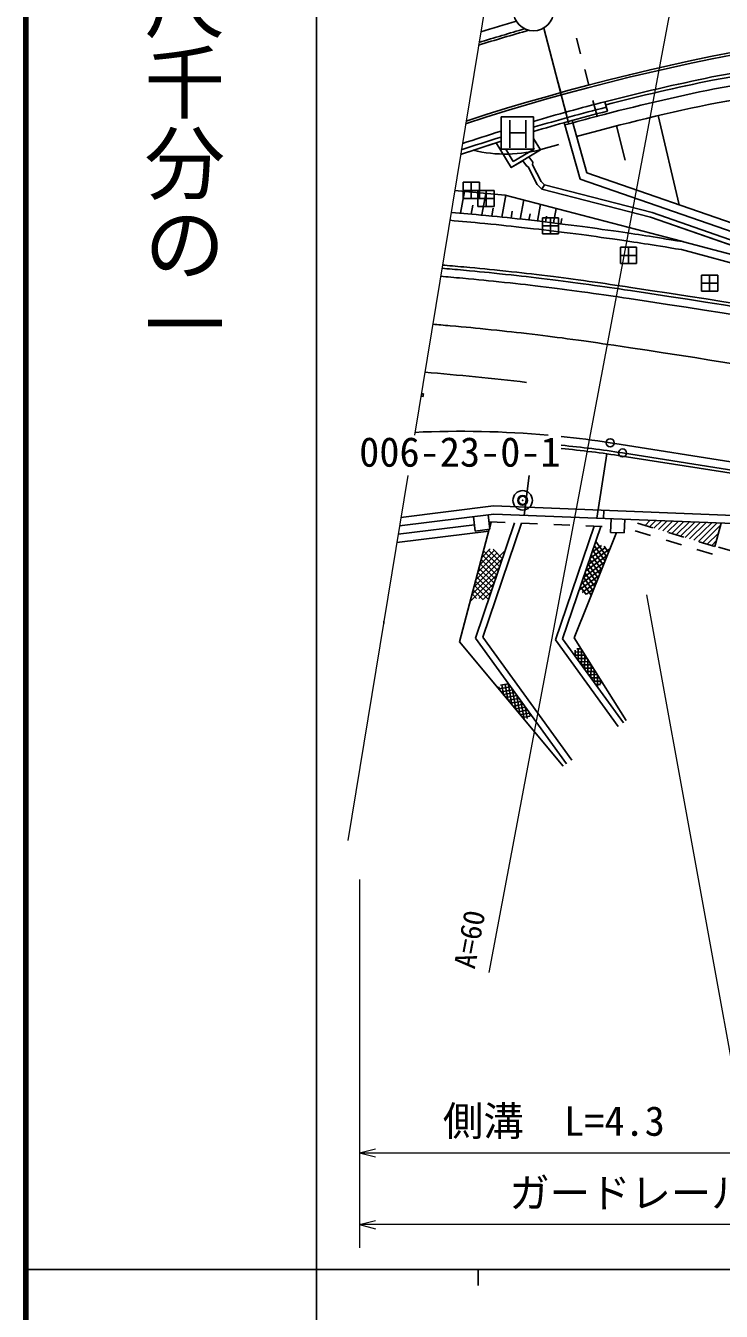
# Model space of a CAD drawing. Units: millimetres, scale not verified. Extents: x 40000 to 680000, y 20000 to 380000.
# Drawn here: x 40000 to 83040, y 202409 to 281989 of the extents above; entities that cross this region are included whole.
import ezdxf
from ezdxf.enums import TextEntityAlignment as Align

# ---------------------------------------------------------------- set-up
doc = ezdxf.new("R2010")
doc.units = ezdxf.units.MM
doc.header["$LTSCALE"] = 1000
doc.header["$PDMODE"] = 32
doc.header["$PDSIZE"] = 500
for name, color, linetype, lineweight in [('M-BGD', 7, 'Continuous', 25), ('M-BMK-OTRS', 5, 'Continuous', 25), ('M-BMK-ROW', 30, 'Continuous', 25), ('M-BMK-SRVR', 3, 'Continuous', 25), ('M-STR-HTXT', 7, 'Continuous', 13), ('M-STR-STR1', 1, 'Continuous', 25), ('M-STR-STRC', 7, 'Continuous', 25), ('M-TTL', 2, 'Continuous', 140), ('M-TTL-BAND', 7, 'Continuous', 25)]:
    doc.layers.add(name, color=color, linetype=linetype, lineweight=lineweight)
doc.styles.add('@ＭＳ ゴシック', font='')
doc.styles.add('ＭＳ ゴシック', font='')
doc.styles.get('@ＭＳ ゴシック').set_extended_font_data('@MS Gothic')
doc.styles.get('ＭＳ ゴシック').set_extended_font_data('MS Gothic')

msp = doc.modelspace()

# ---------------------------------------------------------------- linework, layer by layer
at = {"layer": 'M-BGD'}
for p, q in [((72087, 281717), (72053, 281847)), ((74334, 280252), (74079, 281219)), ((72596, 279782), (72342, 280749)), ((73105, 277848), (72850, 278815)), ((74842, 278317), (74588, 279285)), ((75351, 276383), (75097, 277350)), ((75990, 276705), (75838, 277285)), ((73613, 275914), (73359, 276881)), ((75381, 276391), (75321, 276375)), ((80438, 270896), (79144, 276424)), ((73328, 275990), (74302, 272500)), ((73809, 276124), (74713, 272886)), ((77099, 273666), (76557, 275792)), ((70045, 273205), (69115, 274740)), ((69410, 274832), (69418, 274819)), ((71418, 275014), (71852, 274300)), ((72021, 274362), (72984, 274631)), ((69703, 274349), (70172, 273574)), ((71852, 274300), (70045, 273205)), ((70172, 273574), (71464, 274357)), ((71138, 273867), (71377, 273535)), ((71464, 274357), (71418, 274433)), ((70751, 273633), (70987, 273306)), ((70987, 273306), (71094, 273247)), ((71094, 273247), (71652, 272163)), ((71377, 273535), (71361, 273385)), ((71361, 273385), (71898, 272340)), ((71898, 272340), (72099, 272133)), ((91054, 266675), (74302, 272500)), ((91191, 267157), (74713, 272886)), ((66540, 271784), (69672, 271505)), ((66906, 270386), (67156, 271729)), ((68229, 270272), (68478, 271612)), ((69457, 270142), (69710, 271502)), ((69672, 271505), (80575, 268657)), ((71652, 272163), (71930, 271876)), ((71930, 271876), (72101, 272137)), ((71930, 271876), (78667, 270135)), ((72101, 272137), (78754, 270423)), ((67567, 270329), (67669, 270878)), ((68845, 270218), (68933, 270690)), ((70601, 270020), (70821, 271205)), ((71666, 269899), (71859, 270934)), ((72658, 269783), (72825, 270682)), ((70029, 270082), (70110, 270514)), ((71134, 269960), (71206, 270350)), ((72162, 269841), (72228, 270197)), ((73119, 269724), (73181, 270055)), ((90836, 265904), (78667, 270135)), ((90918, 266193), (78754, 270423)), ((80575, 268657), (80711, 268611)), ((80660, 268622), (80711, 268611)), ((80711, 268611), (90854, 265900)), ((80582, 268128), (90735, 265414)), ((64599, 259043), (64451, 259050)), ((64476, 259199), (64607, 259193)), ((64603, 259118), (64599, 259043)), ((64607, 259193), (64603, 259118)), ((75335, 251506), (75963, 255486)), ((70839, 251684), (71146, 254141)), ((63134, 251022), (68970, 251757)), ((63219, 251537), (68949, 252259)), ((68729, 250827), (68614, 251713)), ((68949, 252259), (88540, 251486)), ((68970, 251757), (88520, 250986)), ((75772, 251990), (75752, 251490)), ((62965, 249993), (68652, 250709)), ((63050, 250508), (67770, 251102)), ((68681, 250821), (66838, 243853)), ((70254, 251206), (67835, 244074)), ((70671, 251190), (68280, 244141)), ((68672, 251269), (69671, 251229)), ((68798, 251264), (68714, 250945)), ((70670, 251190), (71669, 251151)), ((72669, 251111), (73668, 251072)), ((75168, 251013), (72777, 243964)), ((75585, 250996), (73222, 244031)), ((74667, 251032), (75666, 250993)), ((77037, 250594), (77070, 251438)), ((78664, 250436), (77707, 250724)), ((78808, 250915), (77851, 251203)), ((78324, 251061), (78646, 251376)), ((78599, 250978), (78991, 251362)), ((78873, 250895), (79337, 251349)), ((79148, 250812), (79682, 251335)), ((79423, 250729), (80028, 251321)), ((79698, 250647), (80374, 251308)), ((79973, 250564), (80719, 251294)), ((80248, 250481), (81065, 251280)), ((80523, 250398), (81410, 251267)), ((80798, 250315), (81756, 251253)), ((81073, 250233), (82101, 251240)), ((81348, 250150), (82447, 251226)), ((81623, 250067), (82793, 251212)), ((81898, 249984), (82998, 251062)), ((83037, 251203), (82638, 249761)), ((73936, 244095), (76560, 250612)), ((75958, 249116), (75280, 250069)), ((80579, 249859), (79622, 250147)), ((80723, 250338), (79766, 250626)), ((82638, 249761), (81681, 250049)), ((82173, 249901), (82865, 250579)), ((82448, 249819), (82731, 250096)), ((69683, 249522), (67855, 247697)), ((69153, 249331), (67977, 248157)), ((69009, 249526), (68098, 248617)), ((68746, 249602), (68220, 249077)), ((69246, 248233), (68258, 249222)), ((69332, 248486), (68329, 249490)), ((69417, 248739), (68620, 249538)), ((69503, 248992), (68915, 249581)), ((75986, 249185), (74669, 248248)), ((76151, 249597), (74799, 248634)), ((75875, 249694), (74928, 249020)), ((75639, 248325), (74997, 249227)), ((75627, 249812), (75058, 249406)), ((75745, 248589), (75092, 249508)), ((75852, 248852), (75186, 249788)), ((76064, 249380), (75791, 249763)), ((82494, 249282), (81537, 249571)), ((83825, 249444), (82859, 249702)), ((69336, 248499), (67612, 246778)), ((69510, 249011), (67733, 247238)), ((68988, 247474), (68046, 248418)), ((69074, 247727), (68117, 248686)), ((69160, 247980), (68187, 248954)), ((75654, 248361), (74410, 247476)), ((75820, 248773), (74540, 247862)), ((75321, 247534), (74715, 248385)), ((75427, 247797), (74809, 248665)), ((75533, 248061), (74903, 248946)), ((69162, 247988), (67490, 246318)), ((68731, 246715), (67833, 247614)), ((68817, 246968), (67904, 247882)), ((68902, 247221), (67975, 248150)), ((75488, 247949), (74281, 247090)), ((74998, 246748), (74426, 247552)), ((75322, 247537), (74428, 246901)), ((75098, 247020), (74527, 247823)), ((75198, 247292), (74621, 248104)), ((67897, 246533), (67620, 246811)), ((68309, 246460), (67691, 247078)), ((68632, 246476), (67762, 247346)), ((68989, 247476), (68044, 246533)), ((68815, 246964), (68332, 246481)), ((74677, 246786), (74338, 247262)), ((75156, 247125), (74703, 246803)), ((62167, 245126), (62153, 244981)), ((66838, 243853), (73260, 236150)), ((73463, 236297), (67835, 244074)), ((73787, 236532), (68280, 244141)), ((76656, 238604), (72777, 243964)), ((76980, 238838), (73222, 244031)), ((77164, 238971), (73936, 244095)), ((74487, 243220), (73954, 243224)), ((74614, 243020), (73982, 243024)), ((73992, 243335), (73989, 243014)), ((74361, 243421), (74104, 243422)), ((74740, 242819), (74126, 242824)), ((74192, 243445), (74187, 242738)), ((74391, 243373), (74384, 242462)), ((74588, 243060), (74582, 242187)), ((74786, 242747), (74779, 241911)), ((74866, 242619), (74280, 242623)), ((74993, 242418), (74413, 242422)), ((75119, 242218), (74557, 242222)), ((75245, 242017), (74700, 242021)), ((74983, 242434), (74977, 241635)), ((75180, 242121), (75175, 241359)), ((69880, 241248), (69382, 241164)), ((69464, 241201), (69573, 240557)), ((69666, 241205), (69823, 240273)), ((69855, 241283), (70077, 239969)), ((75372, 241817), (74844, 241820)), ((75498, 241616), (74988, 241620)), ((75624, 241416), (75131, 241419)), ((75572, 241216), (75275, 241219)), ((75377, 241807), (75372, 241104)), ((75575, 241494), (75573, 241243)), ((70011, 241067), (69268, 240942)), ((69286, 241058), (69315, 240882)), ((70141, 240887), (69410, 240764)), ((70272, 240707), (69552, 240585)), ((70402, 240526), (69693, 240407)), ((70533, 240346), (69857, 240232)), ((70119, 240918), (70330, 239664)), ((70383, 240554), (70584, 239360)), ((70664, 240166), (70005, 240055)), ((70794, 239985), (70153, 239877)), ((70925, 239805), (70301, 239700)), ((71055, 239625), (70449, 239522)), ((70645, 240197), (70838, 239056)), ((70911, 239824), (71033, 239101)), ((71186, 239444), (70597, 239345)), ((71210, 239246), (70745, 239167)), ((71175, 239459), (71206, 239272))]:
    msp.add_line(p, q, dxfattribs=at)
for points in [[(141307, 245825), (133411, 247145), (113655, 250260), (84021, 254932), (76454, 256125), (76165, 256170)], [(140403, 245527), (133333, 246651), (113577, 249766), (83943, 254438), (76931, 255543)], [(140373, 245329), (133302, 246454), (113546, 249568), (83912, 254240), (76900, 255346)], [(67706, 251598), (67821, 250709), (68729, 250827)], [(76226, 251471), (76193, 250627), (77037, 250594)]]:
    msp.add_lwpolyline(points, dxfattribs=at)
for centre in [(76165, 256170), (76931, 255543)]:
    msp.add_circle(centre, 250, dxfattribs=at)
for centre, radius, start, end in [((109812, 145339), 142500, 106.07308, 106.99846), ((106344, 144869), 136059, 96.01301, 100.10891), ((106342, 144882), 135846, 96.01064, 100.10693), ((106341, 144890), 135287, 96.00444, 100.10103), ((109810, 145348), 136240, 101.57938, 104.43936), ((109810, 145348), 136041, 101.57937, 104.43934), ((106341, 144889), 134414, 95.99488, 100.09145), ((109811, 145343), 135496, 101.57941, 104.73364), ((109812, 145338), 136250, 104.43922, 106.36724), ((109812, 145339), 135900, 104.43845, 106.41058), ((109813, 145333), 134630, 101.57946, 105.38951), ((109810, 145346), 135493, 104.72044, 105.60254), ((109812, 145338), 135650, 104.43795, 105.49392), ((109812, 145338), 136250, 107.24582, 108.30577), ((109812, 145338), 135650, 107.32453, 108.43849), ((109812, 145339), 135900, 107.29162, 108.38301), ((69688, 282702), 8660, 256.5761, 285.62389), ((52005, 101040), 160000, 83.18947, 85.45079), ((66932, 196885), 60000, 84.83687, 92.7196), ((66932, 196885), 60000, 81.14788, 84.0668), ((67588, 196275), 60000, 81.04106, 84.69614), ((67588, 196275), 59800, 81.04102, 84.67836)]:
    msp.add_arc(centre, radius, start, end, dxfattribs=at)
for points, knots in [([(80582, 268128), (78510, 268460), (77979, 268550), (76306, 268789), (75282, 268935), (74708, 269015), (73682, 269148), (72656, 269282), (72081, 269350), (71053, 269466), (70025, 269583), (69448, 269643), (68419, 269743), (67551, 269828), (67005, 269878), (66238, 269942)], [0, 0, 0, 0, 1, 1, 1, 2, 2, 2, 3, 3, 3, 4, 4, 4, 5, 5, 5, 5]), ([(80660, 268622), (78585, 268954), (78053, 269045), (76378, 269284), (75350, 269430), (74775, 269510), (73746, 269644), (72717, 269778), (72140, 269847), (71109, 269963), (70078, 270080), (69500, 270140), (68467, 270241), (67612, 270325), (67068, 270374), (66319, 270437)], [0, 0, 0, 0, 1, 1, 1, 2, 2, 2, 3, 3, 3, 4, 4, 4, 5, 5, 5, 5]), ([(142941, 252253), (111667, 259198), (103247, 261708), (77419, 265589), (76415, 265740), (75852, 265824), (74845, 265966), (73839, 266108), (73274, 266179), (72266, 266303), (71257, 266426), (70692, 266491), (69681, 266599), (68671, 266707), (68104, 266761), (67092, 266855), (66567, 266904), (66161, 266939), (65751, 266973)], [0, 0, 0, 0, 1, 1, 1, 2, 2, 2, 3, 3, 3, 4, 4, 4, 5, 5, 5, 6, 6, 6, 6]), ([(142973, 252451), (111698, 259396), (103278, 261905), (77450, 265787), (76444, 265938), (75880, 266022), (74873, 266164), (73865, 266306), (73300, 266377), (72290, 266501), (71280, 266625), (70714, 266690), (69702, 266798), (68691, 266906), (68124, 266964), (67110, 267054), (66591, 267101), (66189, 267136), (65783, 267170)], [0, 0, 0, 0, 1, 1, 1, 2, 2, 2, 3, 3, 3, 4, 4, 4, 5, 5, 5, 6, 6, 6, 6]), ([(142900, 251753), (111608, 258701), (103184, 261212), (77343, 265095), (76341, 265245), (75780, 265329), (74777, 265471), (73774, 265612), (73210, 265683), (72205, 265806), (71199, 265930), (70635, 265994), (69628, 266102), (68621, 266209), (68056, 266267), (67047, 266357), (66506, 266406), (66093, 266442), (65670, 266477)], [0, 0, 0, 0, 1, 1, 1, 2, 2, 2, 3, 3, 3, 4, 4, 4, 5, 5, 5, 6, 6, 6, 6]), ([(133377, 250219), (106276, 256511), (98886, 258879), (76382, 262207), (75398, 262352), (74846, 262432), (73861, 262568), (72875, 262704), (72322, 262772), (71334, 262890), (70346, 263008), (69792, 263070), (68803, 263172), (67813, 263275), (67259, 263328), (66268, 263415), (65850, 263451), (65510, 263480), (65182, 263507)], [0, 0, 0, 0, 1, 1, 1, 2, 2, 2, 3, 3, 3, 4, 4, 4, 5, 5, 5, 6, 6, 6, 6])]:
    msp.add_open_spline(points, degree=3, knots=knots, dxfattribs=at)
at = {"layer": 'M-BMK-OTRS'}
msp.add_lwpolyline([(66907, 274017), (69115, 274740), (70045, 273205), (70751, 273633), (70987, 273306), (71094, 273247), (71652, 272163), (71930, 271876), (78667, 270135), (90826, 265907)], dxfattribs=at)
at = {"layer": 'M-BMK-ROW'}
for p, q in [((68073, 272297), (67073, 272297)), ((67073, 272297), (67073, 271297)), ((67573, 271297), (67573, 272297)), ((68073, 271297), (68073, 272297)), ((68073, 271797), (67073, 271797)), ((68984, 271792), (67984, 271792)), ((67984, 271792), (67984, 270792)), ((68484, 270792), (68484, 271792)), ((68984, 270792), (68984, 271792)), ((67073, 271297), (68073, 271297)), ((68984, 271292), (67984, 271292)), ((67984, 270792), (68984, 270792)), ((72971, 270104), (71971, 270104)), ((71971, 270104), (71971, 269104)), ((72471, 269104), (72471, 270104)), ((72971, 269104), (72971, 270104)), ((72971, 269604), (71971, 269604)), ((71971, 269104), (72971, 269104)), ((77802, 268274), (76802, 268274)), ((76802, 268274), (76802, 267274)), ((77302, 267274), (77302, 268274)), ((77802, 267274), (77802, 268274)), ((77802, 267774), (76802, 267774)), ((76802, 267274), (77802, 267274)), ((82820, 266550), (81820, 266550)), ((81820, 266550), (81820, 265550)), ((82820, 266050), (81820, 266050)), ((82320, 265550), (82320, 266550)), ((82820, 265550), (82820, 266550)), ((81820, 265550), (82820, 265550))]:
    msp.add_line(p, q, dxfattribs=at)
at = {"layer": 'M-BMK-SRVR'}
for radius in [600, 300]:
    msp.add_circle((70749, 252608), radius, dxfattribs=at)
msp.add_point((70749, 252608), dxfattribs=at)
at = {"layer": 'M-STR-HTXT'}
for p, q in [((81684, 364096), (64056, 256641)), ((80116, 284190), (68664, 223390)), ((63646, 254141), (59939, 231547)), ((78419, 246755), (84874, 211179)), ((60646, 229128), (60646, 206330)), ((60646, 212222), (61646, 212472)), ((60646, 212222), (84713, 212222)), ((60646, 212222), (61646, 211972)), ((60646, 207773), (61646, 208023)), ((113554, 207773), (60646, 207773)), ((60646, 207773), (61646, 207523))]:
    msp.add_line(p, q, dxfattribs=at)
at = {"layer": 'M-STR-STR1'}
msp.add_line((72053, 281847), (73575, 276059), dxfattribs=at)
for start, end in [(105.49393, 106.44171), (107.32453, 108.43849)]:
    msp.add_arc((109812, 145338), 135650, start, end, dxfattribs=at)
at = {"layer": 'M-STR-STRC'}
for p, q in [((71418, 276349), (69418, 276349)), ((69418, 276349), (69418, 274349)), ((70949, 276144), (70949, 274439)), ((71418, 274349), (71418, 276349)), ((69958, 274434), (69958, 276133)), ((69958, 275349), (70949, 275349)), ((69418, 274349), (71418, 274349))]:
    msp.add_line(p, q, dxfattribs=at)
msp.add_circle((71422, 282926), 1250, dxfattribs=at)
for radius, start, end in [(137350, 90.51674, 108.0659), (137500, 90.51673, 108.03353), (141900, 105.92051, 107.11833), (141750, 105.83448, 107.14848)]:
    msp.add_arc((109812, 145339), radius, start, end, dxfattribs=at)
at = {"layer": 'M-TTL'}
msp.add_line((40000, 380000), (40000, 20000), dxfattribs=at)
at = {"layer": 'M-TTL-BAND'}
for p, q in [((58000, 370000), (58000, 20000)), ((40000, 205000), (579000, 205000)), ((68000, 205000), (68000, 204000))]:
    msp.add_line(p, q, dxfattribs=at)

# ---------------------------------------------------------------- texts
at = {"layer": 'M-BMK-SRVR', "style": 'ＭＳ ゴシック'}
msp.add_text('006-23-0-1', height=1833, dxfattribs=at).set_placement((60634, 254141), align=Align.BOTTOM_LEFT)
at = {"layer": 'M-STR-HTXT', "style": 'ＭＳ ゴシック'}
msp.add_text('A=60', height=1320, rotation=79.333, dxfattribs=at).set_placement((68172, 223482), align=Align.BOTTOM_LEFT)
for s, p in [('側溝\u3000L=4.3', (72680, 212722)), ('ガードレール\u3000L=37.0', (82412, 208273))]:
    msp.add_text(s, height=1833, dxfattribs=at).set_placement(p, align=Align.BOTTOM_CENTER)
at = {"layer": 'M-TTL-BAND', "style": '@ＭＳ ゴシック'}
msp.add_text('縮尺千分の一', height=3666, rotation=270, dxfattribs=at).set_placement((49777, 261030), align=Align.MIDDLE_RIGHT)

doc.saveas('drawing.dxf')
